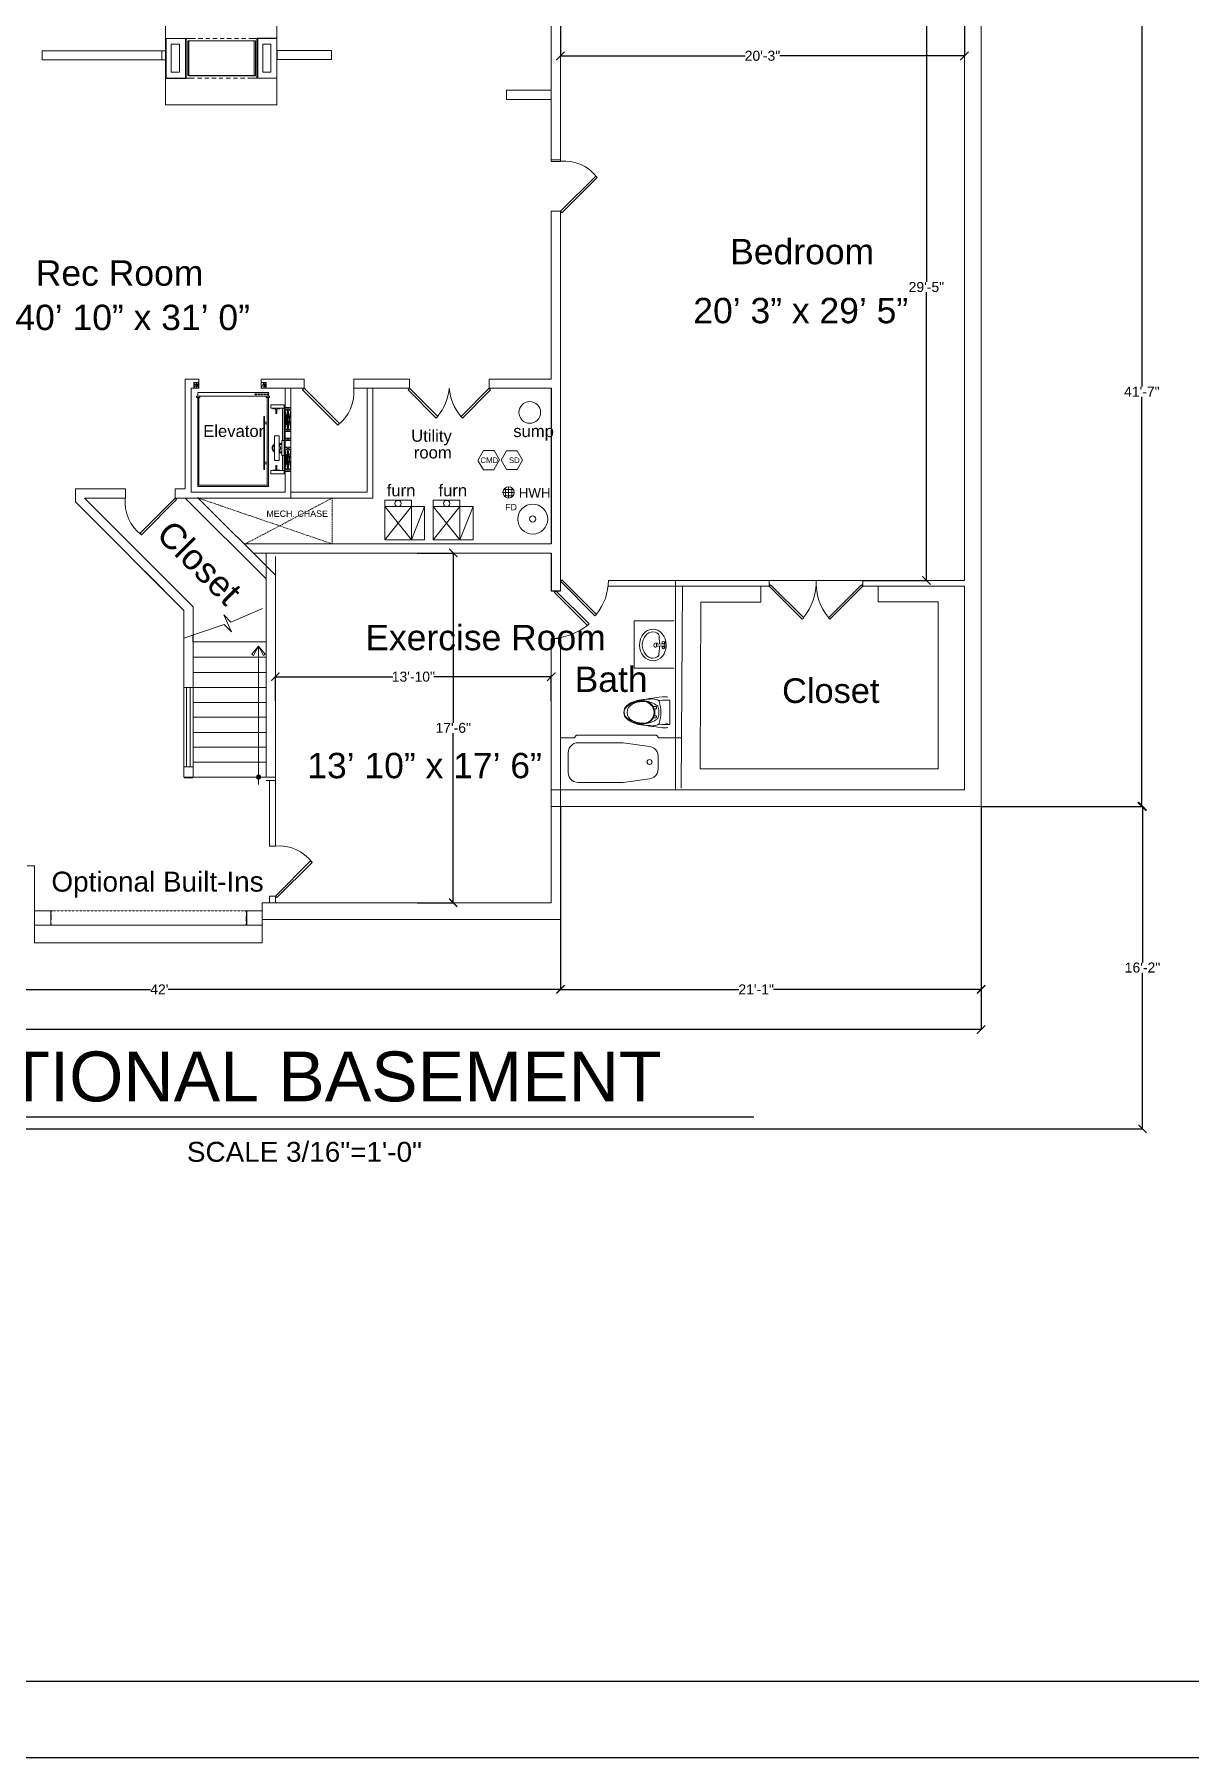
# Model space of a CAD drawing. Header units: inches. Extents: x 38 to 8673, y 1 to 7200.
# Drawn here: x 1426 to 2121, y 373 to 1410 of the extents above; entities that cross this region are included whole.
import ezdxf

# ---------------------------------------------------------------- set-up
doc = ezdxf.new("R2010")
doc.units = ezdxf.units.IN
doc.header["$MEASUREMENT"] = 0
doc.linetypes.add('ACAD_ISO02W100', pattern=[15, 12, -3])
for name, color, linetype in [('PDF5_Border', 7, 'Continuous'), ('PDF5_WALLELEV1-2', 7, 'Continuous'), ('PDF_Text', 7, 'Continuous')]:
    doc.layers.add(name, color=color, linetype=linetype)
doc.layers.add('PDF_Layer 1', color=7, linetype='Continuous', true_color=0xffffff)
doc.styles.add('PDF Arial', font='arial.ttf')
doc.styles.get("Standard").update_dxf_attribs({"font": 'arial.ttf'})
doc.dimstyles.get("Standard").update_dxf_attribs({"dimtxt": 6, "dimasz": 5, "dimexe": 0.18, "dimexo": 0.0625, "dimgap": 0.09, "dimtad": 0, "dimtih": 1, "dimtoh": 1, "dimdec": 0, "dimzin": 0, "dimdsep": 46, "dimlunit": 4, "dimtxsty": 'Standard', "dimblk": 'ARCHTICK', "dimcen": 0.09, "dimclrd": 3, "dimclre": 3, "dimclrt": 1, "dimadec": 0, "dimazin": 0, "dimtfac": 1, "dimtdec": 0, "dimtofl": 0, "dimtmove": 0, "dimatfit": 3, "dimfxl": 100, "dimtolj": 1, "dimtzin": 0, "dimarcsym": 0})

# ---------------------------------------------------------------- blocks, each defined once
blk = doc.blocks.new('_ArchTick')
at = {"color": 0, "linetype": 'ByBlock', "const_width": 0.15}
blk.add_lwpolyline([(-0.5, -0.5), (0.5, 0.5)], dxfattribs=at)
blk = doc.blocks.new('*D1')
at = {"color": 3, "lineweight": -2, "transparency": 16777216}
for p, q in [((1742, 1434.4), (1742, 1396.8)), ((1985, 1419.4), (1985, 1396.8)), ((1742, 1397), (1853, 1397)), ((1985, 1397), (1873.9, 1397))]:
    blk.add_line(p, q, dxfattribs=at)
at = {"layer": 'Defpoints', "color": 0, "transparency": 16777216}
for p in [(1742, 1434.5), (1985, 1419.5), (1985, 1397)]:
    blk.add_point(p, dxfattribs=at)
at = {"color": 3, "lineweight": -2, "transparency": 16777216, "xscale": 5, "yscale": 5, "zscale": 5, "rotation": 180}
blk.add_blockref('_ArchTick', (1742, 1397), dxfattribs=at)
at = {"color": 3, "lineweight": -2, "transparency": 16777216, "xscale": 5, "yscale": 5, "zscale": 5}
blk.add_blockref('_ArchTick', (1985, 1397), dxfattribs=at)
at = {"color": 1, "transparency": 16777216, "insert": (1863.5, 1397), "char_height": 6, "attachment_point": 5}
blk.add_mtext('\\A1;20\'-3"', dxfattribs=at)
blk = doc.blocks.new('*D8')
at = {"color": 3, "lineweight": -2, "transparency": 16777216}
for p, q in [((1923.9, 1434.5), (1962.3, 1434.5)), ((1962.1, 1434.5), (1962.1, 1261.1)), ((1962.1, 1081.4), (1962.1, 1254.8)), ((1923.9, 1081.4), (1962.3, 1081.4))]:
    blk.add_line(p, q, dxfattribs=at)
at = {"layer": 'Defpoints', "color": 0, "transparency": 16777216}
for p in [(1923.9, 1434.5), (1962.1, 1434.5), (1923.9, 1081.4)]:
    blk.add_point(p, dxfattribs=at)
at = {"color": 3, "lineweight": -2, "transparency": 16777216, "xscale": 5, "yscale": 5, "zscale": 5}
for p, rotation in [((1962.1, 1434.5), 90), ((1962.1, 1081.4), 270)]:
    blk.add_blockref('_ArchTick', p, dxfattribs=dict(at, rotation=rotation))
at = {"color": 1, "transparency": 16777216, "insert": (1962.1, 1257.9), "char_height": 6, "attachment_point": 5}
blk.add_mtext('\\A1;29\'-5"', dxfattribs=at)
blk = doc.blocks.new('*D9')
at = {"color": 3, "lineweight": -2, "transparency": 16777216}
for p, q in [((1570.5, 1008.8), (1570.5, 1023.7)), ((1570.5, 1023.5), (1641.1, 1023.5)), ((1736.5, 1023.5), (1665.9, 1023.5)), ((1736.5, 1008.8), (1736.5, 1023.7))]:
    blk.add_line(p, q, dxfattribs=at)
at = {"layer": 'Defpoints', "color": 0, "transparency": 16777216}
for p in [(1736.5, 1023.5), (1570.5, 1008.7), (1736.5, 1008.7)]:
    blk.add_point(p, dxfattribs=at)
at = {"color": 3, "lineweight": -2, "transparency": 16777216, "xscale": 5, "yscale": 5, "zscale": 5, "rotation": 180}
blk.add_blockref('_ArchTick', (1570.5, 1023.5), dxfattribs=at)
at = {"color": 3, "lineweight": -2, "transparency": 16777216, "xscale": 5, "yscale": 5, "zscale": 5}
blk.add_blockref('_ArchTick', (1736.5, 1023.5), dxfattribs=at)
at = {"color": 1, "transparency": 16777216, "insert": (1653.5, 1023.5), "char_height": 6, "attachment_point": 5}
blk.add_mtext('\\A1;13\'-10"', dxfattribs=at)
blk = doc.blocks.new('*D10')
at = {"color": 3, "lineweight": -2, "transparency": 16777216}
for p, q in [((1655.8, 1097.9), (1677.7, 1097.9)), ((1677.5, 1097.9), (1677.5, 995.8)), ((1677.5, 887.5), (1677.5, 989.5)), ((1655.8, 887.5), (1677.7, 887.5))]:
    blk.add_line(p, q, dxfattribs=at)
at = {"layer": 'Defpoints', "color": 0, "transparency": 16777216}
for p in [(1655.8, 1097.9), (1655.8, 887.5), (1677.5, 887.5)]:
    blk.add_point(p, dxfattribs=at)
at = {"color": 3, "lineweight": -2, "transparency": 16777216, "xscale": 5, "yscale": 5, "zscale": 5}
for p, rotation in [((1677.5, 1097.9), 90), ((1677.5, 887.5), 270)]:
    blk.add_blockref('_ArchTick', p, dxfattribs=dict(at, rotation=rotation))
at = {"color": 1, "transparency": 16777216, "insert": (1677.5, 992.7), "char_height": 6, "attachment_point": 5}
blk.add_mtext('\\A1;17\'-6"', dxfattribs=at)
blk = doc.blocks.new('*D12')
at = {"color": 3, "lineweight": -2, "transparency": 16777216}
for p, q in [((1237.9, 877.4), (1237.9, 835.2)), ((1742.1, 877.3), (1742.1, 835.2)), ((1237.9, 835.4), (1495.4, 835.4)), ((1742.1, 835.4), (1506, 835.4))]:
    blk.add_line(p, q, dxfattribs=at)
at = {"layer": 'Defpoints', "color": 0, "transparency": 16777216}
for p in [(1237.9, 877.5), (1742.1, 877.4), (1742.1, 835.4)]:
    blk.add_point(p, dxfattribs=at)
at = {"color": 3, "lineweight": -2, "transparency": 16777216, "xscale": 5, "yscale": 5, "zscale": 5, "rotation": 180}
blk.add_blockref('_ArchTick', (1237.9, 835.4), dxfattribs=at)
at = {"color": 3, "lineweight": -2, "transparency": 16777216, "xscale": 5, "yscale": 5, "zscale": 5}
blk.add_blockref('_ArchTick', (1742.1, 835.4), dxfattribs=at)
at = {"color": 1, "transparency": 16777216, "insert": (1500.7, 835.4), "char_height": 6, "attachment_point": 5}
blk.add_mtext("\\A1;42'", dxfattribs=at)
blk = doc.blocks.new('*D13')
at = {"color": 3, "lineweight": -2, "transparency": 16777216}
for p, q in [((1742, 945.4), (1742, 835.2)), ((1995, 945.4), (1995, 835.2)), ((1742, 835.4), (1849.3, 835.4)), ((1995, 835.4), (1870.1, 835.4))]:
    blk.add_line(p, q, dxfattribs=at)
at = {"layer": 'Defpoints', "color": 0, "transparency": 16777216}
for p in [(1742, 945.5), (1995, 945.5), (1995, 835.4)]:
    blk.add_point(p, dxfattribs=at)
at = {"color": 3, "lineweight": -2, "transparency": 16777216, "xscale": 5, "yscale": 5, "zscale": 5, "rotation": 180}
blk.add_blockref('_ArchTick', (1742, 835.4), dxfattribs=at)
at = {"color": 3, "lineweight": -2, "transparency": 16777216, "xscale": 5, "yscale": 5, "zscale": 5}
blk.add_blockref('_ArchTick', (1995, 835.4), dxfattribs=at)
at = {"color": 1, "transparency": 16777216, "insert": (1859.7, 835.4), "char_height": 6, "attachment_point": 5}
blk.add_mtext('\\A1;21\'-1"', dxfattribs=at)
blk = doc.blocks.new('*D14')
at = {"color": 3, "lineweight": -2, "transparency": 16777216}
for p, q in [((1995, 945.4), (1995, 811)), ((978.7, 829.9), (978.7, 811)), ((978.7, 811.2), (1337.1, 811.2)), ((1995, 811.2), (1357.9, 811.2))]:
    blk.add_line(p, q, dxfattribs=at)
at = {"layer": 'Defpoints', "color": 0, "transparency": 16777216}
for p in [(1995, 945.5), (978.7, 829.9), (1995, 811.2)]:
    blk.add_point(p, dxfattribs=at)
at = {"color": 3, "lineweight": -2, "transparency": 16777216, "xscale": 5, "yscale": 5, "zscale": 5, "rotation": 180}
blk.add_blockref('_ArchTick', (978.7, 811.2), dxfattribs=at)
at = {"color": 3, "lineweight": -2, "transparency": 16777216, "xscale": 5, "yscale": 5, "zscale": 5}
blk.add_blockref('_ArchTick', (1995, 811.2), dxfattribs=at)
at = {"color": 1, "transparency": 16777216, "insert": (1347.5, 811.2), "char_height": 6, "attachment_point": 5}
blk.add_mtext('\\A1;84\'-8"', dxfattribs=at)
blk = doc.blocks.new('*D16')
at = {"color": 3, "lineweight": -2, "transparency": 16777216}
for p, q in [((1995.1, 1444.5), (2091.9, 1444.5)), ((2091.7, 1444.5), (2091.7, 1198.1)), ((2091.7, 945.5), (2091.7, 1191.9)), ((1995.1, 945.5), (2091.9, 945.5))]:
    blk.add_line(p, q, dxfattribs=at)
at = {"layer": 'Defpoints', "color": 0, "transparency": 16777216}
for p in [(1995, 1444.5), (2091.7, 1444.5), (1995, 945.5)]:
    blk.add_point(p, dxfattribs=at)
at = {"color": 3, "lineweight": -2, "transparency": 16777216, "xscale": 5, "yscale": 5, "zscale": 5}
for p, rotation in [((2091.7, 1444.5), 90), ((2091.7, 945.5), 270)]:
    blk.add_blockref('_ArchTick', p, dxfattribs=dict(at, rotation=rotation))
at = {"color": 1, "transparency": 16777216, "insert": (2091.7, 1195), "char_height": 6, "attachment_point": 5}
blk.add_mtext('\\A1;41\'-7"', dxfattribs=at)
blk = doc.blocks.new('*D17')
at = {"color": 3, "lineweight": -2, "transparency": 16777216}
for p, q in [((1995.1, 945.5), (2092.3, 945.5)), ((2092.1, 945.5), (2092.1, 851.6)), ((2092.1, 751.5), (2092.1, 845.3)), ((1238, 751.5), (2092.3, 751.5))]:
    blk.add_line(p, q, dxfattribs=at)
at = {"layer": 'Defpoints', "color": 0, "transparency": 16777216}
for p in [(1995, 945.5), (2092.1, 945.5), (1237.9, 751.5)]:
    blk.add_point(p, dxfattribs=at)
at = {"color": 3, "lineweight": -2, "transparency": 16777216, "xscale": 5, "yscale": 5, "zscale": 5}
for p, rotation in [((2092.1, 945.5), 90), ((2092.1, 751.5), 270)]:
    blk.add_blockref('_ArchTick', p, dxfattribs=dict(at, rotation=rotation))
at = {"color": 1, "transparency": 16777216, "insert": (2092.1, 848.5), "char_height": 6, "attachment_point": 5}
blk.add_mtext('\\A1;16\'-2"', dxfattribs=at)

msp = doc.modelspace()

# ---------------------------------------------------------------- linework, layer by layer
for p, q in [((1736.5, 1197), (1736.5, 1103.4)), ((1736.5, 1097.9), (1736.5, 1075.1)), ((1736.5, 1075.1), (1742, 1075.1)), ((1738.5, 1074.2), (1739.3, 1075.1)), ((1742, 1075.1), (1742, 1075.5)), ((1553.1, 882.7), (1553.1, 874.1)), ((391.8, 373.3), (2730, 373.3))]:
    msp.add_line(p, q)
at = {"lineweight": 0}
for p, q in [((1923.9, 1081.4), (1770.8, 1081.4)), ((1811.2, 1081.1), (1811.2, 955.5)), ((1867.6, 1077.9), (1770.6, 1077.9)), ((1807.8, 1009.4), (1807.8, 994.7)), ((1805.7, 986.8), (1814.8, 986.8)), ((1435.4, 882.7), (1425.6, 882.7)), ((1435.4, 874.1), (1435.4, 882.7)), ((1562.5, 887.5), (1562.5, 863.5))]:
    msp.add_line(p, q, dxfattribs=at)
at = {"layer": 'PDF5_Border', "lineweight": 25}
msp.add_lwpolyline([(2689.1, 1874.3), (2689.1, 419.1), (449.1, 419.1), (449.1, 1874.3)], dxfattribs=at)
at = {"layer": 'PDF5_WALLELEV1-2', "lineweight": 25}
msp.add_lwpolyline([(1344.3, 758.7), (1858.4, 758.7)], dxfattribs=at)
at = {"layer": 'PDF_Layer 1', "lineweight": 0}
for points in [[(1985, 1081.4), (1985, 1434.5), (1732, 1434.5), (1732, 1482.5)], [(1736.5, 945.5), (1995, 945.5), (1995, 1444.5), (1742, 1444.5), (1742, 1492.5)], [(1736.5, 1334.5), (1736.5, 1434.5), (1736.5, 1333.5), (1742, 1333.5), (1742, 1434.5), (1742, 1334.5)], [(1571.3, 1407.6), (1571.3, 1423.6), (1504.4, 1423.6), (1504.4, 1407.6), (1504.4, 1423.6)], [(1985, 1297), (1985, 1414), (1985, 1297)], [(1502.3, 1400.1), (1504.4, 1400.1)], [(1504.4, 1402.1), (1504.4, 1407.6)], [(1504.4, 1389.1), (1504.4, 1407.6), (1504.4, 1389.1)], [(1504.4, 1383.6), (1504.4, 1407.6), (1504.4, 1383.6)], [(1504.9, 1383.4), (1504.9, 1407.4), (1504.9, 1407), (1504.9, 1407.4), (1516.9, 1407.4), (1516.9, 1383.4), (1504.9, 1383.4), (1504.9, 1407.4)], [(1516.4, 1383.6), (1516.4, 1407.6)], [(1516.4, 1398.6), (1516.4, 1401.2)], [(1516.9, 1383.4), (1516.9, 1407.4), (1522.4, 1407.4)], [(1524.1, 1407.4), (1526.8, 1407.4)], [(1528.6, 1407.4), (1531, 1407.4)], [(1532.8, 1407.4), (1535.4, 1407.4)], [(1537.3, 1407.4), (1539.7, 1407.4)], [(1541.4, 1407.4), (1544.1, 1407.4)], [(1545.9, 1407.4), (1548.3, 1407.4)], [(1550.1, 1407.4), (1552.7, 1407.4)], [(1559.3, 1407.6), (1559.3, 1383.6), (1553.9, 1383.6)], [(1554.5, 1407.4), (1559.9, 1407.4), (1559.9, 1402.9)], [(1571.3, 1402.1), (1571.3, 1407.6), (1571.3, 1383.6), (1571.3, 1384), (1571.3, 1383.6), (1559.3, 1383.6), (1559.3, 1407.6), (1571.3, 1407.6), (1571.3, 1383.6)], [(1571.3, 1407.4), (1559.9, 1407.4), (1559.9, 1383.6), (1559.9, 1407.4)], [(1571.3, 1389.1), (1571.3, 1407.6), (1571.3, 1389.1)], [(1985, 1399.5), (1985, 1297)], [(1502.3, 1394.6), (1504.4, 1394.6)], [(1516.4, 1394.4), (1516.4, 1396.8)], [(1516.4, 1389.9), (1516.4, 1392.6)], [(1516.4, 1383.6), (1516.4, 1383.6), (1516.4, 1383.6), (1504.4, 1383.6), (1504.4, 1367.6), (1571.3, 1367.6), (1571.3, 1383.6), (1571.3, 1367.6)], [(1521.7, 1383.6), (1516.4, 1383.6), (1516.4, 1388.2)], [(1526.2, 1383.6), (1523.6, 1383.6)], [(1530.4, 1383.6), (1528, 1383.6)], [(1534.9, 1383.6), (1532.2, 1383.6)], [(1539, 1383.6), (1536.6, 1383.6)], [(1543.5, 1383.6), (1540.9, 1383.6)], [(1547.7, 1383.6), (1545.3, 1383.6)], [(1552.1, 1383.6), (1549.5, 1383.6)], [(1736.3, 1370.8), (1736.7, 1370.8)], [(1736.5, 1372.5), (1736.5, 1372)], [(1742, 1334.5), (1736.5, 1334.5), (1742, 1334.5)], [(1736.5, 1333.5), (1742, 1333.5)], [(1742, 1291), (1742, 1303.5), (1736.5, 1303.5), (1736.5, 1291)], [(1736.5, 1303.5), (1742, 1303.5)], [(1736.5, 1291.9), (1736.5, 1302.5)], [(1742, 1291.9), (1742, 1302.5)], [(1736.5, 1202.5), (1736.5, 1293.3)], [(1587.8, 1197), (1587.8, 1202.5), (1562, 1202.5), (1562, 1197), (1562, 1202.5), (1586.7, 1202.5)], [(1649.5, 1202.5), (1617.8, 1202.5), (1651.2, 1202.5), (1651.2, 1197)], [(1617.8, 1202.5), (1617.8, 1197)], [(1648.5, 1202.5), (1618.7, 1202.5), (1650.3, 1202.5)], [(1703.2, 1197), (1699.2, 1197), (1699.2, 1202.5), (1736.5, 1202.5)], [(1629.2, 1131), (1510.3, 1131), (1516.3, 1131), (1579.8, 1131), (1579.8, 1197)], [(1521.5, 1197), (1523, 1200.5), (1523, 1197), (1521.5, 1197), (1521.5, 1200.5), (1523, 1200.5), (1524.5, 1197), (1519.8, 1197), (1519.8, 1134.5), (1576.3, 1134.5), (1576.3, 1197), (1562, 1197), (1563.5, 1200.5), (1563.5, 1197), (1562, 1197), (1562, 1200.5), (1563.5, 1200.5), (1565, 1197)], [(1521.5, 1200.5), (1523, 1197)], [(1523.8, 1194.5), (1566.3, 1194.5)], [(1523.8, 1192.2), (1523.8, 1194.5)], [(1525.1, 1192.2), (1564.9, 1192.2), (1566.9, 1192.2), (1566.9, 1191.5), (1564.9, 1191.5), (1564.9, 1192.2)], [(1559, 1193.2), (1559.3, 1193.4), (1560.7, 1193.1), (1561.5, 1193.4), (1562.3, 1193.1), (1563.2, 1193.4), (1564.1, 1193.1), (1565, 1193.4), (1565.8, 1193.1), (1566, 1193.2), (1566, 1193.5), (1565.8, 1193.6), (1565, 1193.4), (1564.1, 1193.6), (1563.2, 1193.4), (1562.3, 1193.6), (1561.5, 1193.4), (1560.7, 1193.6), (1559.3, 1193.4), (1559, 1193.5)], [(1587.8, 1197), (1562, 1197), (1586.7, 1197)], [(1565, 1200.5), (1563.5, 1200.5), (1563.5, 1197), (1565, 1197), (1565, 1200.5), (1563.5, 1197)], [(1566.3, 1192.2), (1566.3, 1194.5)], [(1576.3, 1197), (1576.3, 1134.5)], [(1579.8, 1195.4), (1579.8, 1134.5), (1625.8, 1134.5), (1625.8, 1197), (1625.8, 1134.5), (1579.8, 1134.5)], [(1617.8, 1197), (1651.2, 1197)], [(1618.7, 1197), (1650.3, 1197)], [(1704.3, 1197), (1700.3, 1197), (1736.5, 1197)], [(1578.3, 1172.5), (1579.8, 1183.9), (1578.3, 1183.9), (1578.3, 1172.5), (1579.8, 1172.5), (1579.8, 1183.9), (1576.3, 1183.9), (1576.3, 1185.5), (1579.8, 1185.5), (1579.8, 1183.9), (1576.3, 1185.5)], [(1579.8, 1185.5), (1576.3, 1183.9), (1577.8, 1172.5)], [(1578.3, 1183.9), (1579.8, 1172.5), (1576.3, 1171)], [(1576.3, 1172.5), (1577.8, 1183.9), (1576.3, 1183.9), (1576.3, 1172.5), (1577.8, 1172.5), (1577.8, 1183.9)], [(1577.9, 1183.9), (1577.9, 1172.5)], [(1578.1, 1183.9), (1578.1, 1172.5)], [(1516.3, 1141.1), (1516.3, 1173.9)], [(1579.8, 1171), (1576.3, 1171), (1576.3, 1172.5), (1579.8, 1172.5), (1579.8, 1171), (1576.3, 1172.5)], [(1579.8, 1165.5), (1576.3, 1165.5), (1576.3, 1167), (1579.8, 1167), (1579.8, 1165.5), (1576.3, 1167)], [(1579.8, 1167), (1576.3, 1165.5)], [(1578.3, 1148.5), (1579.8, 1159.9), (1578.3, 1159.9), (1578.3, 1148.5), (1579.8, 1148.5), (1579.8, 1159.9), (1576.3, 1159.9), (1576.3, 1161.5), (1579.8, 1161.5), (1579.8, 1159.9), (1576.3, 1161.5)], [(1579.8, 1161.5), (1576.3, 1159.9), (1577.8, 1148.5)], [(1578.3, 1159.9), (1579.8, 1148.5), (1576.3, 1147)], [(1576.3, 1148.5), (1577.8, 1159.9), (1576.3, 1159.9), (1576.3, 1148.5), (1577.8, 1148.5), (1577.8, 1159.9)], [(1577.9, 1159.9), (1577.9, 1148.5)], [(1578.1, 1159.9), (1578.1, 1148.5)], [(1692.3, 1153.6), (1695.6, 1148), (1702.1, 1148)], [(1702.1, 1148.3), (1705.3, 1153.9), (1702.1, 1159.5), (1695.6, 1159.5), (1692.4, 1153.9)], [(1579.8, 1147), (1576.3, 1147), (1576.3, 1148.5), (1579.8, 1148.5), (1579.8, 1147), (1576.3, 1148.5)], [(1491.8, 1087.1), (1515.5, 1063.4), (1450.2, 1128.7), (1450.2, 1136.5), (1480.3, 1136.5)], [(1491.8, 1094.9), (1521, 1065.6), (1455.7, 1131), (1480.3, 1131), (1480.3, 1136.5)], [(1510.3, 1136.5), (1516.3, 1136.5)], [(1510.3, 1131), (1510.3, 1136.5)], [(1510.3, 1133.5), (1510.3, 1133.9)], [(1714.2, 1134.3), (1707.4, 1134.3)], [(1713.6, 1136.2), (1707.9, 1136.2)], [(1713.6, 1132.4), (1707.9, 1132.4)], [(1708.9, 1131.5), (1708.9, 1137.1)], [(1710.8, 1131), (1710.8, 1137.7)], [(1712.7, 1131.5), (1712.7, 1137.1)], [(1652.3, 1105.8), (1660.3, 1125.8), (1660.3, 1105.8), (1636.3, 1105.8), (1636.3, 1129.6), (1652.3, 1129.6), (1652.3, 1105.8), (1636.3, 1125.8), (1660.3, 1125.8)], [(1652.3, 1125.8), (1636.3, 1105.8)], [(1681.5, 1105.8), (1689.5, 1125.8), (1689.5, 1105.8), (1665.5, 1105.8), (1665.5, 1129.6), (1681.5, 1129.6), (1681.5, 1105.8), (1665.5, 1125.8), (1689.5, 1125.8)], [(1681.5, 1125.8), (1665.5, 1105.8)], [(1551.5, 1103.4), (1602, 1103.4)], [(1552.4, 1103.4), (1553.1, 1103.8), (1552.4, 1103.4), (1602, 1103.4)], [(1553.1, 1100.1), (1553.1, 1100.1)], [(1553.1, 1100.1), (1553.1, 1100.1)], [(1693.4, 1103.4), (1705.7, 1103.4), (1694.4, 1103.4)], [(1575.1, 1097.9), (1736.5, 1097.9), (1557.1, 1097.9)], [(1565, 961.1), (1570.5, 961.1), (1570.5, 1095.9), (1570.5, 921.5), (1567, 921.5), (1567, 961.1)], [(1742, 1080.9), (1762.7, 1060.1), (1763.6, 1061), (1742.9, 1081.8), (1742, 1080.9)], [(1867.6, 1077.9), (1867.6, 1081.4), (1814.3, 1081.4)], [(1923.9, 1081.4), (1945.6, 1081.4)], [(1923.9, 1081.4), (1923.9, 1077.9)], [(1985, 1081.4), (1936, 1081.4)], [(1736.5, 955.5), (1985, 955.5), (1985, 1077.9)], [(1758.3, 1054.4), (1738.5, 1074.2)], [(1739.3, 1075.1), (1759.2, 1055.4), (1758.3, 1054.4)], [(1814.6, 956.4), (1815.3, 1077.9)], [(1867.6, 1077.9), (1815.3, 1077.9)], [(1933.1, 1077.7), (1933.1, 1068.5), (1969.2, 1068.5), (1969.2, 968.1), (1826, 968.1)], [(1826, 968.1), (1826.4, 1068.4)], [(1862.5, 1068.4), (1826.4, 1068.4)], [(1862.5, 1077.7), (1862.5, 1068.5)], [(1985, 1077.9), (1923.9, 1077.9)], [(1570.5, 963.1), (1565, 963.1), (1565, 1044.5), (1565, 963.1), (1521, 963.1), (1515.5, 963.1), (1521, 963.1), (1521, 1065.6), (1521, 963.1)], [(1539.8, 1055), (1544.2, 1050.5), (1539.5, 1060.7), (1543.8, 1056.4), (1562.8, 1064.5)], [(1515.4, 1046.6), (1539.8, 1055)], [(1810.4, 1057.1), (1786.4, 1057.1), (1786.4, 1028.6), (1810.4, 1028.6)], [(1521, 1044.5), (1565, 1044.5)], [(1560.3, 1041.9), (1560.3, 958.7)], [(1736.5, 887.5), (1736.5, 1046.5)], [(1742, 1046.5), (1736.6, 1046.5)], [(1742, 1046.5), (1742, 877.4)], [(1521, 1035.3), (1565, 1035.3)], [(1515.5, 1022.8), (1515.5, 1011.3)], [(1515.5, 1017.7), (1515.5, 1020.3)], [(1515.6, 1017.1), (1520.8, 1017.1)], [(1517.1, 1016.8), (1517.1, 969.2)], [(1519.3, 1016.8), (1519.3, 969.2)], [(1521, 1026), (1565, 1026)], [(1521, 1017.1), (1565, 1017.1)], [(1565, 1021.5), (1565, 1011.3)], [(1565, 1012.5), (1565, 1020.3)], [(1742, 1019.5), (1742, 1009.3)], [(1521, 1008), (1565, 1008)], [(1521, 999.1), (1565, 999.1)], [(1805.2, 995.2), (1806.6, 995.2)], [(1515.5, 967.5), (1515.5, 985.8)], [(1521, 990), (1565, 990)], [(1742.2, 986.8), (1750.2, 986.8), (1751.7, 988.3), (1799.7, 988.3), (1801.2, 986.8), (1805.7, 986.8)], [(1745.7, 986.8), (1750.2, 986.8), (1751.7, 988.3), (1799.7, 988.3), (1801.2, 986.8), (1805.7, 986.8)], [(1521, 981.1), (1565, 981.1)], [(1521, 972), (1565, 972)], [(1515.5, 963), (1520.9, 963)], [(1515.6, 962.7), (1520.8, 962.7)], [(1963.9, 955.5), (1962.1, 955.5)], [(1570.5, 921.5), (1570.5, 921.5)], [(1425.6, 909.7), (1421.3, 909.7)], [(1425.6, 877.1), (1425.6, 909.7)], [(1567, 887.5), (1567, 891.5), (1570.5, 891.5), (1570.5, 887.5)], [(1435.6, 881.7), (1435.6, 882.7), (1436.6, 882.7)], [(1552, 882.7), (1553, 882.7), (1553, 881.7)], [(1562.5, 882.7), (1553.1, 882.7)], [(1736.5, 887.5), (1562.5, 887.5), (1562.5, 887.5)], [(1425.6, 863.1), (1425.6, 877.1)], [(1562.5, 874.1), (1425.6, 874.1)], [(1435.6, 877.3), (1435.6, 880.6)], [(1436.6, 874.1), (1435.6, 874.1), (1435.6, 875.1)], [(1553, 875.1), (1553, 874.1), (1552, 874.1)], [(1553, 879.5), (1553, 876.2)], [(1742.1, 877.4), (1742.1, 877.4), (1562.5, 877.4)], [(1562.5, 863.5), (1425.6, 863.4)]]:
    msp.add_lwpolyline(points, dxfattribs=at)
for points in [[(1430.3, 1394.6), (1502.3, 1394.6), (1502.3, 1400.1), (1430.3, 1400.1)], [(1512.9, 1404.1), (1507.8, 1404.1), (1507.8, 1387.1), (1512.9, 1387.1)], [(1512.9, 1404.1), (1507.8, 1404.1), (1507.8, 1387.1), (1512.9, 1387.1)], [(1557.8, 1385.1), (1517.8, 1385.1), (1517.8, 1406.1), (1557.8, 1406.1)], [(1518.5, 1406), (1558.5, 1406), (1558.5, 1385), (1518.5, 1385)], [(1562.9, 1404.1), (1567.8, 1404.1), (1567.8, 1387.1), (1562.9, 1387.1)], [(1562.9, 1404.1), (1567.8, 1404.1), (1567.8, 1387.1), (1562.9, 1387.1)], [(1571.5, 1394.7), (1604.2, 1394.7), (1604.2, 1400.2), (1571.5, 1400.2)], [(1985, 1381), (1985, 1360)], [(1709.5, 1370.8), (1736.5, 1370.8), (1736.5, 1376.3), (1709.5, 1376.3)], [(1742.9, 1302.6), (1764.1, 1323.8), (1763.2, 1324.7), (1742, 1303.5)], [(1742, 1075.5), (1742, 1293.3), (1742, 1257), (1742, 1293.3)], [(1742, 1075.5), (1742, 1292), (1742, 1257.1), (1742, 1292)], [(1516.3, 1136.7), (1516.3, 1202.5), (1524.5, 1202.5), (1524.5, 1197), (1519.8, 1197), (1524.5, 1197), (1524.5, 1202.5), (1516.3, 1202.5)], [(1524.5, 1200.5), (1523, 1200.5), (1523, 1197), (1524.5, 1197), (1523, 1197)], [(1525.1, 1192.2), (1523.1, 1192.2), (1523.1, 1191.5), (1525.1, 1191.5)], [(1558.7, 1193.5), (1558.1, 1193.5), (1558.1, 1193.2), (1558.7, 1193.2)], [(1558.7, 1193.8), (1559, 1193.8), (1559, 1192.9), (1558.7, 1192.9)], [(1566.3, 1193.8), (1566, 1193.8), (1566, 1192.9), (1566.3, 1192.9)], [(1586.9, 1196.1), (1608.1, 1174.9), (1609, 1175.8), (1587.8, 1197)], [(1629.2, 1197), (1629.2, 1131)], [(1668.3, 1180), (1651.2, 1197), (1650.3, 1196.1), (1667.3, 1179.1)], [(1682.2, 1180), (1699.1, 1197), (1700, 1196.1), (1683.1, 1179.1)], [(1523.8, 1138.7), (1524.5, 1138.7), (1524.5, 1191.5), (1523.8, 1191.5)], [(1566.3, 1138.7), (1565.5, 1138.7), (1565.5, 1191.5), (1566.3, 1191.5)], [(1575.8, 1185), (1567.8, 1185), (1567.8, 1187), (1575.8, 1187)], [(1569, 1185), (1569, 1184.7), (1570.8, 1184.5), (1570.8, 1181.9), (1571.3, 1181.9), (1571.3, 1184.5), (1573.1, 1184.7), (1573.1, 1185)], [(1575.8, 1185), (1574.7, 1185), (1574.7, 1165.5), (1575.8, 1165.5)], [(1577.8, 1183.9), (1578.3, 1183.9), (1578.3, 1172.5), (1577.8, 1172.5)], [(1563.6, 1180.1), (1564, 1180.1), (1564, 1148.1), (1563.6, 1148.1)], [(1564, 1175.6), (1565.5, 1175.6), (1565.5, 1176.6), (1564, 1176.6)], [(1570, 1153.5), (1572.7, 1153.5), (1572.7, 1168.5), (1570, 1168.5)], [(1574.3, 1163.2), (1572.7, 1163.2), (1572.7, 1163.7), (1574.3, 1163.7)], [(1574.3, 1156.5), (1575.8, 1156.5), (1575.8, 1165.5), (1574.3, 1165.5)], [(1564, 1152.6), (1565.5, 1152.6), (1565.5, 1151.6), (1564, 1151.6)], [(1574.3, 1158.7), (1572.7, 1158.7), (1572.7, 1158.2), (1574.3, 1158.2)], [(1575.8, 1156.5), (1574.7, 1156.5), (1574.7, 1147.5), (1575.8, 1147.5)], [(1577.8, 1159.9), (1578.3, 1159.9), (1578.3, 1148.5), (1577.8, 1148.5)], [(1716, 1148.2), (1719.2, 1153.8), (1716, 1159.4), (1709.5, 1159.4), (1706.3, 1153.8), (1709.5, 1148.2)], [(1575.8, 1147.5), (1567.8, 1147.5), (1567.8, 1145.5), (1575.8, 1145.5)], [(1569, 1147.5), (1569, 1147.7), (1570.8, 1147.9), (1570.8, 1150.5), (1571.3, 1150.5), (1571.3, 1147.9), (1573.1, 1147.7), (1573.1, 1147.5)], [(1511.1, 1130.1), (1489.9, 1108.9), (1489.1, 1109.8), (1510.3, 1131)], [(1565, 1082.3), (1516.3, 1131)], [(1570.5, 1084.5), (1523.6, 1131.4)], [(1523.8, 1137.9), (1566.3, 1137.9), (1566.3, 1138.7), (1523.8, 1138.7)], [(1524.8, 1130.7), (1524, 1131)], [(1525.9, 1130.3), (1525.1, 1130.6)], [(1527, 1129.9), (1526.3, 1130.2)], [(1602.1, 1129.6), (1602.8, 1129.9)], [(1603.1, 1130.1), (1603.8, 1130.5)], [(1604.1, 1130.7), (1604.7, 1131), (1604.7, 1130.3), (1604.7, 1131)], [(1604.7, 1129.2), (1604.7, 1129.9)], [(1528, 1129.6), (1527.3, 1129.9)], [(1529.1, 1129.2), (1528.3, 1129.5)], [(1530.1, 1128.9), (1529.5, 1129.1)], [(1531.2, 1128.5), (1530.5, 1128.7)], [(1532.3, 1128.2), (1531.5, 1128.4)], [(1533.3, 1127.8), (1532.7, 1128)], [(1534.4, 1127.5), (1533.7, 1127.7)], [(1535.5, 1127.1), (1534.7, 1127.3)], [(1536.5, 1126.7), (1535.8, 1127)], [(1537.6, 1126.3), (1536.9, 1126.6)], [(1538.7, 1125.9), (1537.9, 1126.2)], [(1539.7, 1125.6), (1539, 1125.9)], [(1540.8, 1125.2), (1540.1, 1125.5)], [(1541.9, 1124.9), (1541.1, 1125.1)], [(1542.9, 1124.5), (1542.2, 1124.7)], [(1543.9, 1124.2), (1543.3, 1124.4)], [(1545.1, 1123.8), (1544.3, 1124)], [(1546.1, 1123.5), (1545.4, 1123.7)], [(1547.1, 1123.1), (1546.5, 1123.3)], [(1548.3, 1122.7), (1547.5, 1123)], [(1549.3, 1122.3), (1548.6, 1122.6)], [(1550.3, 1121.9), (1549.6, 1122.2)], [(1551.5, 1121.6), (1550.7, 1121.9)], [(1552.5, 1121.2), (1551.8, 1121.5)], [(1553.5, 1120.9), (1552.8, 1121.1)], [(1554.7, 1120.5), (1553.9, 1120.7)], [(1555.7, 1120.2), (1555, 1120.4)], [(1556.7, 1119.8), (1556, 1120)], [(1557.8, 1119.5), (1557.1, 1119.7)], [(1583.2, 1119.6), (1583.9, 1120)], [(1584.2, 1120.2), (1584.9, 1120.5)], [(1585.2, 1120.7), (1585.9, 1121.1)], [(1586.2, 1121.2), (1586.9, 1121.5)], [(1587.2, 1121.7), (1587.9, 1122.1)], [(1588.2, 1122.3), (1588.9, 1122.6)], [(1589.2, 1122.8), (1589.9, 1123.1)], [(1590.2, 1123.3), (1590.8, 1123.6)], [(1591.2, 1123.9), (1591.9, 1124.2)], [(1592.2, 1124.3), (1592.8, 1124.7)], [(1593.1, 1124.9), (1593.9, 1125.2)], [(1594.2, 1125.4), (1594.8, 1125.8)], [(1595.1, 1125.9), (1595.9, 1126.3)], [(1596.2, 1126.4), (1596.8, 1126.8)], [(1597.1, 1127), (1597.9, 1127.3)], [(1598.2, 1127.5), (1598.8, 1127.9)], [(1599.1, 1128), (1599.8, 1128.3)], [(1600.2, 1128.6), (1600.8, 1128.9)], [(1601.1, 1129.1), (1601.8, 1129.4)], [(1604.7, 1128.1), (1604.7, 1128.8)], [(1604.7, 1127), (1604.7, 1127.7)], [(1604.7, 1125.8), (1604.7, 1126.6)], [(1604.7, 1124.7), (1604.7, 1125.5)], [(1604.7, 1123.5), (1604.7, 1124.3)], [(1604.7, 1122.4), (1604.7, 1123.2)], [(1604.7, 1121.3), (1604.7, 1122.1)], [(1604.7, 1120.2), (1604.7, 1121)], [(1604.7, 1119.1), (1604.7, 1119.8)], [(1558.9, 1119.1), (1558.2, 1119.3)], [(1559.9, 1118.7), (1559.2, 1119)], [(1561, 1118.3), (1560.3, 1118.6)], [(1562.1, 1117.9), (1561.4, 1118.3)], [(1563.1, 1117.6), (1562.4, 1117.9)], [(1563.3, 1109.1), (1563.9, 1109.5)], [(1564.2, 1117.2), (1563.5, 1117.5)], [(1564.3, 1109.7), (1565, 1110)], [(1565.3, 1116.9), (1564.6, 1117.1)], [(1565.3, 1110.2), (1565.9, 1110.6)], [(1566.3, 1116.5), (1565.6, 1116.7)], [(1566.3, 1110.7), (1567, 1111.1)], [(1567.4, 1116.2), (1566.7, 1116.4)], [(1567.3, 1111.2), (1567.9, 1111.6)], [(1568.5, 1115.8), (1567.8, 1116)], [(1568.3, 1111.8), (1569, 1112.1)], [(1569.5, 1115.5), (1568.8, 1115.7)], [(1569.3, 1112.3), (1569.9, 1112.7)], [(1570.6, 1115.1), (1569.9, 1115.3)], [(1570.3, 1112.8), (1571, 1113.1)], [(1571.7, 1114.7), (1571, 1115)], [(1571.3, 1113.4), (1571.9, 1113.7)], [(1572.7, 1114.3), (1572, 1114.6)], [(1572.3, 1113.9), (1572.9, 1114.3)], [(1573.8, 1114), (1573.1, 1114.3)], [(1573.3, 1114.4), (1573.9, 1114.7)], [(1574.8, 1113.6), (1574.2, 1113.9)], [(1574.3, 1114.9), (1574.9, 1115.3)], [(1575.2, 1115.5), (1575.9, 1115.8)], [(1575.9, 1113.2), (1575.2, 1113.5)], [(1576.3, 1115.9), (1576.9, 1116.3)], [(1577, 1112.9), (1576.3, 1113.1)], [(1577.2, 1116.5), (1577.9, 1116.8)], [(1578, 1112.5), (1577.3, 1112.7)], [(1578.3, 1117), (1578.9, 1117.4)], [(1579.1, 1112.2), (1578.4, 1112.4)], [(1579.2, 1117.5), (1579.9, 1117.9)], [(1580.2, 1111.8), (1579.5, 1112)], [(1580.3, 1118.1), (1580.9, 1118.4)], [(1581.2, 1111.5), (1580.5, 1111.7)], [(1581.2, 1118.6), (1581.9, 1118.9)], [(1582.3, 1111.1), (1581.6, 1111.3)], [(1582.3, 1119.1), (1582.9, 1119.5)], [(1583.4, 1110.7), (1582.7, 1111)], [(1584.4, 1110.3), (1583.7, 1110.6)], [(1585.5, 1110), (1584.8, 1110.3)], [(1586.6, 1109.6), (1585.9, 1109.9)], [(1587.6, 1109.2), (1586.9, 1109.5)], [(1588.7, 1108.9), (1588, 1109.1)], [(1604.7, 1117.9), (1604.7, 1118.7)], [(1604.7, 1116.8), (1604.7, 1117.5)], [(1604.7, 1115.7), (1604.7, 1116.4)], [(1604.7, 1114.6), (1604.7, 1115.3)], [(1604.7, 1113.5), (1604.7, 1114.2)], [(1604.7, 1112.3), (1604.7, 1113.1)], [(1604.7, 1111.2), (1604.7, 1111.9)], [(1604.7, 1110.1), (1604.7, 1110.8)], [(1604.7, 1109), (1604.7, 1109.7)], [(1553.4, 1103.9), (1554, 1104.3)], [(1554.3, 1104.4), (1555, 1104.8)], [(1555.4, 1105), (1556, 1105.3)], [(1556.3, 1105.5), (1557, 1105.9)], [(1557.3, 1106), (1558, 1106.3)], [(1558.3, 1106.5), (1559, 1106.9)], [(1559.3, 1107.1), (1560, 1107.4)], [(1560.3, 1107.6), (1561, 1107.9)], [(1561.3, 1108.1), (1562, 1108.4)], [(1562.3, 1108.7), (1563, 1109)], [(1736.5, 1103.4), (1569.5, 1103.4)], [(1589.8, 1108.5), (1589.1, 1108.7)], [(1590.8, 1108.2), (1590.1, 1108.4)], [(1591.9, 1107.8), (1591.2, 1108)], [(1593, 1107.5), (1592.3, 1107.7)], [(1594, 1107.1), (1593.3, 1107.3)], [(1595.1, 1106.7), (1594.3, 1107)], [(1596.2, 1106.3), (1595.5, 1106.6)], [(1597.2, 1106), (1596.5, 1106.3)], [(1598.3, 1105.6), (1597.5, 1105.9)], [(1599.4, 1105.3), (1598.7, 1105.5)], [(1600.4, 1104.9), (1599.7, 1105.1)], [(1601.5, 1104.5), (1600.7, 1104.7)], [(1602.5, 1104.2), (1601.9, 1104.4)], [(1603.6, 1103.8), (1602.9, 1104)], [(1604.7, 1103.4), (1603.9, 1103.7)], [(1604.7, 1107.8), (1604.7, 1108.6)], [(1604.7, 1106.7), (1604.7, 1107.5)], [(1604.7, 1105.5), (1604.7, 1106.3)], [(1604.7, 1104.4), (1604.7, 1105.2)], [(1604.7, 1103.4), (1604.7, 1104.1)], [(1565, 1097.9), (1565, 1029.8)], [(1693.4, 1097.9), (1705.7, 1097.9)], [(1888.3, 1059), (1868.4, 1078.8), (1867.6, 1077.9), (1887.3, 1058.1)], [(1903.2, 1059), (1923, 1078.8), (1923.9, 1077.9), (1904.1, 1058.1)], [(1515.5, 1063.4), (1515.5, 963.1)], [(1801.6, 1043.1), (1801.6, 1044.6), (1801.4, 1046.5), (1801.3, 1047.8), (1801.1, 1048.6), (1800.7, 1049.3), (1800, 1049.8), (1800, 1049.8), (1799, 1050.2), (1797.6, 1050.4), (1796.5, 1050.3), (1795.2, 1049.8), (1794, 1049), (1793.1, 1048.1), (1792.3, 1046.9), (1791.7, 1045.6), (1791.4, 1044.1), (1791.2, 1042.6), (1791.4, 1041), (1791.7, 1039.4), (1792.3, 1038.2), (1793.1, 1037), (1794, 1036), (1795.2, 1035.2), (1796.5, 1034.7), (1797.6, 1034.6), (1799, 1034.9), (1800, 1035.2), (1800, 1035.3), (1800.7, 1035.8), (1801.1, 1036.5), (1801.2, 1037.3), (1801.1, 1036.5), (1800.7, 1035.8), (1800, 1035.3), (1800, 1035.2), (1799, 1034.9), (1797.6, 1034.6), (1796.5, 1034.7), (1795.2, 1035.2), (1794, 1036), (1793.1, 1037), (1792.3, 1038.2), (1791.7, 1039.4), (1791.4, 1041), (1791.2, 1042.6), (1791.4, 1044.1), (1791.7, 1045.6), (1792.3, 1046.9), (1793.1, 1048.1), (1794, 1049), (1795.2, 1049.8), (1796.5, 1050.3), (1797.6, 1050.4), (1799, 1050.2), (1800, 1049.8), (1800, 1049.8), (1800.7, 1049.3), (1801.1, 1048.6), (1801.3, 1047.8), (1801.4, 1046.5), (1801.6, 1044.6)], [(1556.3, 1037.1), (1557.3, 1036.3), (1560.3, 1041.9)], [(1564.3, 1037.1), (1563.4, 1036.3), (1560.3, 1041.9)], [(1799.7, 1043), (1799.7, 1042.1), (1804.7, 1041.8), (1804.7, 1043.3)], [(1799.7, 1043), (1799.7, 1042.1), (1804.7, 1041.8), (1804.7, 1043.3)], [(1801.2, 1037.3), (1801.4, 1038.6), (1801.6, 1040.6), (1801.6, 1041.9), (1801.6, 1040.6), (1801.4, 1038.6)], [(1801.6, 1043), (1801.6, 1043.2)], [(1803.1, 1043.2), (1803.1, 1044.5), (1803.2, 1044.5), (1803.1, 1044.5)], [(1803.2, 1040.6), (1803.1, 1040.6), (1803.1, 1041.8), (1803.1, 1040.6)], [(1803.9, 1041.7), (1804.2, 1041.6), (1804.4, 1041.3), (1804.5, 1041), (1804.4, 1040.6), (1804.2, 1040.4), (1803.9, 1040.2), (1803.5, 1040.4), (1803.2, 1040.6), (1803.2, 1041), (1803.2, 1041.3), (1803.5, 1041.6)], [(1803.9, 1041.7), (1804.2, 1041.6), (1804.4, 1041.3), (1804.5, 1041), (1804.4, 1040.6), (1804.2, 1040.4), (1803.9, 1040.2), (1803.5, 1040.4), (1803.2, 1040.6), (1803.2, 1041), (1803.2, 1041.3), (1803.5, 1041.6)], [(1804.4, 1044.5), (1804.7, 1044.5), (1804.7, 1040.6), (1804.4, 1040.6), (1804.7, 1040.6), (1804.7, 1044.5)], [(1521, 1020.3), (1521, 1017.7)], [(1570.5, 1011.3), (1570.5, 1021.5)], [(1736.5, 1011.3), (1736.5, 1021.5)], [(1798.1, 1004.2), (1799.7, 1004.2), (1799.7, 1005.5), (1797.9, 1005.5), (1799.7, 1005.5), (1799.7, 1004.2)], [(1797.9, 998.7), (1799.7, 998.7), (1799.7, 1000), (1798.1, 1000), (1799.7, 1000), (1799.7, 998.7)], [(1798.7, 1004.2), (1798.7, 1000)], [(1800.7, 975.6), (1800.7, 968.1), (1800.6, 966.6), (1800.1, 965.3), (1799.3, 964.1), (1798.2, 963.1), (1797, 962.5), (1795.6, 962.1), (1779.7, 959.8), (1752.7, 959.8), (1751.4, 960), (1750.1, 960.4), (1749, 961.1), (1748, 962.1), (1747.3, 963.2), (1746.9, 964.5), (1746.7, 965.8), (1746.7, 977.8), (1746.9, 979.2), (1747.3, 980.5), (1748, 981.6), (1749, 982.6), (1750.1, 983.3), (1751.4, 983.7), (1752.7, 983.8), (1779.7, 983.8), (1795.6, 981.6), (1797, 981.2), (1798.2, 980.6), (1799.3, 979.6), (1800.1, 978.4), (1800.6, 977)], [(1800.7, 975.6), (1800.7, 968.1), (1800.6, 966.6), (1800.1, 965.3), (1799.3, 964.1), (1798.2, 963.1), (1797, 962.5), (1795.6, 962.1), (1779.7, 959.8), (1752.7, 959.8), (1751.4, 960), (1750.1, 960.4), (1749, 961.1), (1748, 962.1), (1747.3, 963.2), (1746.9, 964.5), (1746.7, 965.8), (1746.7, 977.8), (1746.9, 979.2), (1747.3, 980.5), (1748, 981.6), (1749, 982.6), (1750.1, 983.3), (1751.4, 983.7), (1752.7, 983.8), (1779.7, 983.8), (1795.6, 981.6), (1797, 981.2), (1798.2, 980.6), (1799.3, 979.6), (1800.1, 978.4), (1800.6, 977)], [(1515.6, 969.2), (1520.8, 969.2)], [(1559.7, 964.2), (1559.3, 963.7), (1560.3, 963.1)], [(1560.3, 963.1), (1560.3, 964.3), (1559.7, 964.2)], [(1561, 964.2), (1560.3, 963.1), (1560.3, 964.3)], [(1560.4, 963.1), (1561, 964.2), (1560.3, 963.1)], [(1561.5, 963.7), (1560.4, 963.1), (1561, 964.2)], [(1559.3, 963.7), (1560.3, 963.1), (1559.1, 963.1)], [(1560.3, 963.1), (1559.1, 963.1), (1559.3, 962.4)], [(1559.3, 962.4), (1559.7, 962), (1560.3, 963.1)], [(1559.7, 962), (1560.3, 963.1), (1560.3, 961.8)], [(1560.3, 961.8), (1561, 962), (1560.3, 963.1)], [(1561, 962), (1560.3, 963.1), (1561.5, 962.4)], [(1560.3, 963.1), (1561.5, 962.4), (1560.4, 963.1)], [(1560.4, 963.1), (1561.6, 963.1), (1561.5, 963.7)], [(1561.5, 962.4), (1560.4, 963.1), (1561.6, 963.1)], [(1571.4, 890.6), (1592.6, 911.8), (1591.7, 912.7), (1570.5, 891.5)]]:
    msp.add_lwpolyline(points, close=True, dxfattribs=at)
for points in [[(1572.8, 1159.2, 0.227765), (1573.6, 1161, 0.227537), (1572.8, 1162.8)], [(1792.3, 995.6, -0.094964), (1786.9, 996.3, -0.020805), (1785.1, 997.2, -0.281481), (1782.1, 1002, -0.281362), (1785.1, 1006.9, 0.281362), (1782.1, 1002, 0.281481), (1785.1, 997.2, 0.020805), (1786.9, 996.3, 0.094964), (1792.3, 995.6, 0.396405), (1798.3, 1002, 0.396405), (1792.3, 1008.5, -0.396405), (1798.3, 1002, -0.396405), (1792.3, 995.6)], [(1786.9, 1007.8, -0.095067), (1792.3, 1008.5, 0.095067), (1786.9, 1007.9, 0.021253), (1785.1, 1007, -0.021253), (1786.9, 1007.8)], [(1792.9, 1009, -0.098473), (1800.2, 1006.1, 0.098473), (1793, 1009, 0.031375), (1789.1, 1009.2, -0.031375), (1792.9, 1009)], [(1801.4, 1009, -0.234001), (1801.8, 1009.2, 0.234001), (1801.4, 1009, 0.231912), (1801.3, 1008.5, -0.231912), (1801.4, 1009, 0.157046), (1797.3, 1010.1, -0.157046), (1801.4, 1009)], [(1801.3, 995.6, 0.165842), (1801.3, 1008.5, -0.165842), (1801.3, 995.6, 0.233193), (1801.4, 995.1, -0.233193), (1801.3, 995.6)], [(1792.3, 995.2, -0.192722), (1781.9, 998.7, 0.192722), (1792.3, 995.2, 0.308762), (1798.4, 1000, -0.308762), (1792.3, 995.2)], [(1801.4, 995.1, -0.157029), (1797.3, 994, 0.157029), (1801.4, 995.1, 0.231785), (1801.8, 994.9, -0.231785), (1801.4, 995.1)]]:
    msp.add_lwpolyline(points, format="xyb", dxfattribs=at)
for points in [[(1800.4, 1043, 0.358409), (1799.1, 1043.7, 0.358784), (1798.1, 1042.5, 0.35873), (1799, 1041.3, 0.358616), (1800.4, 1042.1, -0.358616), (1799, 1041.3, -0.35873), (1798.1, 1042.5, -0.358784), (1799.1, 1043.7, -0.358409)], [(1781.9, 1006, 0.214331), (1780.1, 1002, 0.214349), (1781.9, 998.1, -0.214349), (1780.1, 1002, -0.214331)], [(1787.8, 1009, 0.130104), (1781.8, 1006, -0.130104)], [(1792.3, 1008.9, 0.192669), (1781.9, 1005.5, -0.192669)], [(1785.1, 1006.9, 0.281362), (1782.1, 1002, 0.281481), (1785.1, 997.2, -0.281481), (1782.1, 1002, -0.281362)], [(1803.4, 1011.4, 0.01983), (1787.8, 1009, -0.01983)], [(1797.2, 1010.1, 0.039218), (1788, 1009.1, -0.039218)], [(1798.4, 1004.1, 0.308864), (1792.3, 1008.9, -0.308864)], [(1800.8, 1005.2, 0.182928), (1800.2, 1006.1, -0.182928)], [(1807.8, 1009.4, 0.015148), (1801.8, 1009.2, -0.015148)], [(1806.6, 1011.1, 0.103635), (1803.4, 1011.4, -0.103635)], [(1781.9, 1005.4, 0.221206), (1780.3, 1002, 0.22117), (1781.9, 998.7, -0.22117), (1780.3, 1002, -0.221206)], [(1781.8, 998.2, 0.13016), (1787.8, 995.2, -0.13016)], [(1787.7, 995.1, 0.003833), (1788, 995.1, -0.003833)], [(1788.1, 995.1, 0.019523), (1803.4, 992.8, -0.019523)], [(1789.1, 995, 0.031464), (1793, 995.2, -0.031464)], [(1792.9, 995.1, 0.098413), (1800.2, 998, -0.098413)], [(1800.2, 998.1, 0.183196), (1800.8, 998.9, -0.183196)], [(1800.8, 998.9, 0.133351), (1800.8, 1005.2, -0.133351)], [(1788, 995, 0.03916), (1797.2, 994, -0.03916)], [(1801.8, 994.9, 0.015067), (1807.8, 994.7, -0.015067)], [(1803.4, 992.7, 0.103786), (1806.6, 993, -0.103786)], [(1797.1, 972.2, 0.414189), (1795.6, 973.7, 0.414527), (1794.2, 972.2, 0.414527), (1795.6, 970.7, 0.414189)]]:
    msp.add_lwpolyline(points, format="xyb", close=True, dxfattribs=at)
at = {"layer": 'PDF_Layer 1', "linetype": 'ACAD_ISO02W100', "lineweight": 0, "ltscale": 0.01}
msp.add_lwpolyline([(1436.6, 882.7), (1553, 882.7)], dxfattribs=at)
at = {"layer": 'PDF_Layer 1', "lineweight": 0}
for centre, radius in [((1723.5, 1182.5), 6.52), ((1710.8, 1134.4), 3.4), ((1644.3, 1127.7), 1.88), ((1673.5, 1127.7), 1.88), ((1725.3, 1118.3), 9), ((1725.3, 1118.3), 1.88), ((1803.8, 1044), 0.693), ((1803.8, 1044), 0.693)]:
    msp.add_circle(centre, radius, dxfattribs=at)
for centre, radius, start, end in [((1744.3, 1308.9), 24.8, 37.2162, 95.4602), ((1593, 1194.6), 24.8, 307.2062, 5.4628), ((1643.3, 1200.3), 32, 320.8408, 354.1576), ((1706.9, 1200.3), 32, 185.8424, 219.1592), ((1571.3, 1161), 2.76, 120.0027, 240.0006), ((1571.3, 1161), 2.28, 128.665, 231.3231), ((1504.9, 1128.6), 24.8, 174.5334, 232.7976), ((1739.2, 1081.2), 31.6, 320.6165, 0.3279), ((1860.9, 1080.8), 34.9, 321.5032, 0.9477), ((1928.8, 1079.8), 33, 177.2974, 218.9957), ((1467.8, 1044.6), 53.1, 359.9416, 4.2517), ((1735.3, 1083.8), 37.3, 271.8537, 307.9567), ((1795.6, 972.2), 1.48, 89.9693, 180.0307), ((1795.6, 972.2), 1.48, 179.9693, 270.0307), ((1795.6, 972.2), 1.48, 0.0024, 89.9976), ((1795.6, 972.2), 1.48, 270.0024, 359.9976), ((1572.8, 896.9), 24.8, 37.2117, 95.4606)]:
    msp.add_arc(centre, radius, start, end, dxfattribs=at)
msp.add_ellipse((1797.6, 1042.6), major_axis=(-0.2, 9.52), ratio=0.842444, start_param=5.877298, end_param=12.160483, dxfattribs=at)
msp.add_ellipse((1797.6, 1042.6), major_axis=(-0.2, 9.52), ratio=0.842444, start_param=5.877298, end_param=12.160483, dxfattribs=at)
at = {"layer": 'PDF_Layer 1', "lineweight": 0, "transparency": 33554559}
for points in [[(1559.7, 964.2), (1559.3, 963.7), (1560.3, 963.1)], [(1560.3, 963.1), (1560.3, 964.3), (1559.7, 964.2)], [(1561, 964.2), (1560.3, 963.1), (1560.3, 964.3)], [(1560.4, 963.1), (1561, 964.2), (1560.3, 963.1)], [(1561.5, 963.7), (1560.4, 963.1), (1561, 964.2)], [(1559.3, 963.7), (1560.3, 963.1), (1559.1, 963.1)], [(1560.3, 963.1), (1559.1, 963.1), (1559.3, 962.4)], [(1559.3, 962.4), (1559.7, 962), (1560.3, 963.1)], [(1559.7, 962), (1560.3, 963.1), (1560.3, 961.8)], [(1560.3, 961.8), (1561, 962), (1560.3, 963.1)], [(1561, 962), (1560.3, 963.1), (1561.5, 962.4)], [(1560.3, 963.1), (1561.5, 962.4), (1560.4, 963.1)], [(1560.4, 963.1), (1561.6, 963.1), (1561.5, 963.7)], [(1561.5, 962.4), (1560.4, 963.1), (1561.6, 963.1)]]:
    msp.add_solid(points, dxfattribs=at)

# ---------------------------------------------------------------- texts
at = {"layer": 'PDF_Text', "lineweight": 0, "attachment_point": 7, "style": 'PDF Arial'}
for s, insert, char_height in [('Bedroom', (1844.1, 1271.4), 15.27), ('Rec Room', (1426.4, 1258.5), 15.27), ('40’ 10” x 31’ 0”', (1414.1, 1231.8), 15.271), ('20’ 3” x 29’ 5”', (1821.9, 1235.9), 15.271), ('Elevator', (1527.1, 1167.6), 7.16), ('Utility', (1652.2, 1162.7), 7.16), ('sump', (1713.6, 1165.5), 7.16), ('room', (1653.8, 1154.7), 7.16), ('CMD     SD', (1693.9, 1152), 3.34), ('furn     furn', (1637.5, 1131.9), 7.158), ('HWH', (1716.9, 1131.2), 5.73), ('MECH. CHASE', (1565.1, 1119.6), 3.818), ('FD', (1708.7, 1123.6), 3.82), ('Exercise Room', (1624.6, 1039.2), 15.271), ('Bath', (1750.5, 1014.1), 15.27), ('Closet', (1875.3, 1007.5), 14.79), ('13’ 10” x 17’ 6”', (1589.7, 962.2), 15.271), ('Optional Built-Ins', (1435.8, 890.6), 12), ('OPTIONAL BASEMENT', (1348.7, 767.6), 30), ('\\A1;SCALE 3/16"=1\'-0"', (1517.3, 731.5), 12)]:
    msp.add_mtext(s, dxfattribs=dict(at, insert=insert, char_height=char_height))
at = {"layer": 'PDF_Text', "lineweight": 0, "insert": (1497.9, 1108), "char_height": 15.27, "attachment_point": 7, "rotation": 315, "style": 'PDF Arial'}
msp.add_mtext('Closet', dxfattribs=at)

# ---------------------------------------------------------------- dimensions: what is measured, and where the dimension line sits
for base, p1, p2, picture, middle in [((2091.7, 1444.5), (1995, 945.5), (1995, 1444.5), '*D16', (2091.7, 1195)), ((1962.1, 1434.5), (1923.9, 1081.4), (1923.9, 1434.5), '*D8', (1962.1, 1257.9)), ((1677.5, 887.5), (1655.8, 1097.9), (1655.8, 887.5), '*D10', (1677.5, 992.7)), ((2092.1, 945.5), (1237.9, 751.5), (1995, 945.5), '*D17', (2092.1, 848.5))]:
    dim = msp.add_linear_dim(base=base, p1=p1, p2=p2, angle=90, dimstyle='Standard')
    dim.commit()
    dim.dimension.update_dxf_attribs({"geometry": picture, "text_midpoint": middle})
for base, p1, p2, picture, middle in [((1985, 1397), (1742, 1434.5), (1985, 1419.5), '*D1', (1863.5, 1397)), ((1736.5, 1023.5), (1570.5, 1008.7), (1736.5, 1008.7), '*D9', (1653.5, 1023.5))]:
    dim = msp.add_linear_dim(base=base, p1=p1, p2=p2, dimstyle='Standard')
    dim.commit()
    dim.dimension.update_dxf_attribs({"geometry": picture, "text_midpoint": middle})
for base, p1, p2, picture, middle in [((1995, 811.2), (978.7, 829.9), (1995, 945.5), '*D14', (1347.5, 811.2)), ((1995, 835.4), (1742, 945.5), (1995, 945.5), '*D13', (1859.7, 835.4)), ((1742.1, 835.4), (1237.9, 877.5), (1742.1, 877.4), '*D12', (1500.7, 835.4))]:
    dim = msp.add_linear_dim(base=base, p1=p1, p2=p2, dimstyle='Standard')
    dim.commit()
    dim.dimension.update_dxf_attribs({"geometry": picture, "text_midpoint": middle, "dimtype": 160})

doc.saveas('drawing.dxf')
